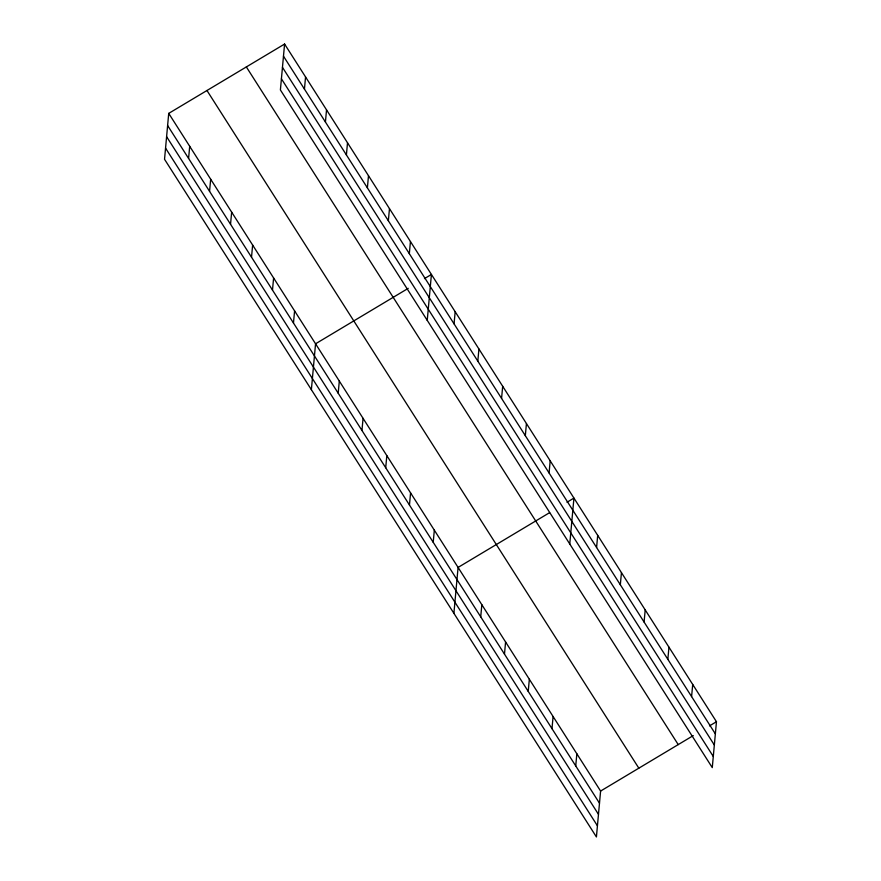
<?xml version="1.0" encoding="UTF-8"?>
<svg xmlns="http://www.w3.org/2000/svg" width="881" height="881" viewBox="0 0 881 881"><rect width="100%" height="100%" fill="white"/><g stroke="black" fill="none" stroke-linecap="round" stroke-linejoin="round"><path stroke-width="1.32" d="M168.723 113.385L164.538 159.274L596.415 836.95L600.6 791.061L168.723 113.385L284.585 44.05L716.462 721.726L712.277 767.615L280.4 89.939L284.585 44.05M188.589 158.437L189.701 146.301M209.568 191.353L210.669 179.217M230.547 224.27L231.648 212.134M251.526 257.186L252.627 245.05M272.493 290.102L273.606 277.967M304.452 89.102L305.553 76.966M293.472 323.019L294.584 310.883M325.43 122.019L326.532 109.883M311.378 389.688L315.552 343.799L408.244 288.329M346.409 154.935L347.51 142.799M338.205 393.201L339.306 381.066M367.388 187.851L368.489 175.715M361.959 430.479L363.06 418.343M388.356 220.768L389.468 208.632M385.713 467.756L386.814 455.609M409.335 253.684L410.436 241.548M409.467 505.022L410.568 492.886M427.241 320.354L431.415 274.465L424.466 278.616M433.221 542.3L434.322 530.153M454.067 323.867L455.169 311.731M453.902 613.319L458.076 567.43L549.612 512.654M477.821 361.144L478.923 349.008M480.729 616.843L481.83 604.696M501.575 398.421L502.677 386.274M504.483 654.109L505.584 641.974M525.329 435.688L526.431 423.552M528.237 691.387L529.338 679.24M549.083 472.965L550.185 460.818M551.991 728.653L553.092 716.517M569.765 543.984L573.938 498.095L566.99 502.258M575.733 765.93L576.846 753.795M596.591 547.508L597.692 535.362M620.334 584.775L621.446 572.639M644.088 622.052L645.2 609.905M667.842 659.318L668.954 647.183M691.596 696.596L692.708 684.46M600.6 791.061L693.281 735.591M709.502 725.889L716.462 721.726M283.473 56.186L715.35 733.862M282.46 67.33L714.337 745.007M281.413 78.805L713.291 756.482M246.35 66.934L678.227 744.61M206.958 90.501L638.835 768.177M167.61 125.52L599.487 803.197M166.597 136.665L598.474 814.341M165.562 148.14L597.439 825.816"/></g></svg>
